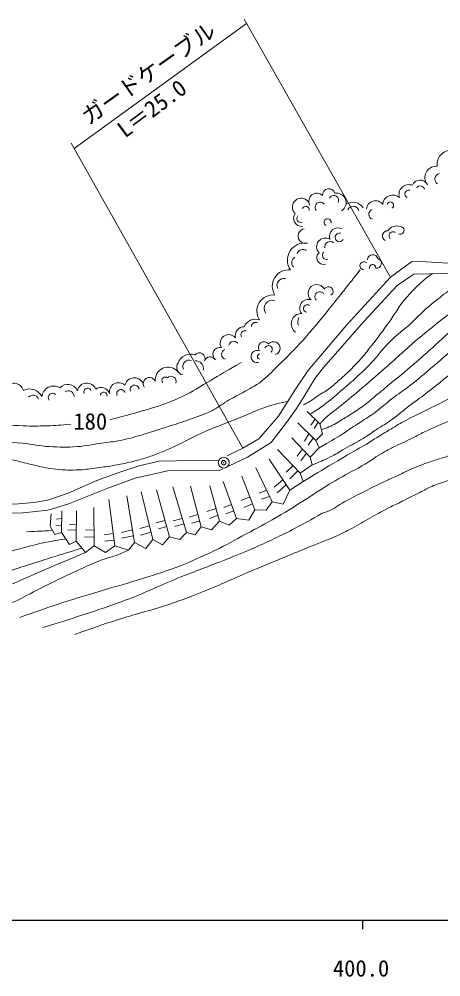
# Model space of a CAD drawing. Units: millimetres, scale not verified. Extents: x 40000 to 680000, y 20000 to 380000.
# Drawn here: x 429996 to 476673, y 198715 to 304882 of the extents above; entities that cross this region are included whole.
import ezdxf
from ezdxf.enums import TextEntityAlignment as Align

# ---------------------------------------------------------------- set-up
doc = ezdxf.new("R2010")
doc.units = ezdxf.units.MM
doc.header["$LTSCALE"] = 1000
doc.header["$PDMODE"] = 32
doc.header["$PDSIZE"] = 500
for name, color, linetype, lineweight in [('M-BGD', 7, 'Continuous', 13), ('M-BGD-EXST', 7, 'Continuous', 25), ('M-BMK-SRVR', 3, 'Continuous', 13), ('M-STR-HTXT', 7, 'Continuous', 13)]:
    doc.layers.add(name, color=color, linetype=linetype, lineweight=lineweight)
doc.styles.add('ＭＳ ゴシック', font='')
doc.styles.get('ＭＳ ゴシック').set_extended_font_data('MS Gothic')

msp = doc.modelspace()

# ---------------------------------------------------------------- linework, layer by layer
at = {"layer": 'M-BGD'}
for p, q in [((462819, 258169), (460838, 260122)), ((462748, 260550), (462286, 259879)), ((462670, 259509), (463112, 260205)), ((462221, 256332), (460197, 258456)), ((461576, 258105), (462076, 258901)), ((461990, 257647), (462552, 258431)), ((461111, 254539), (458575, 257175)), ((460778, 256450), (461359, 257237)), ((459958, 252660), (457678, 256107)), ((461192, 255933), (461813, 256760)), ((452123, 254853), (452531, 255019)), ((457993, 251379), (456183, 255125)), ((459544, 254671), (460303, 255378)), ((459946, 253917), (460832, 254828)), ((456072, 250482), (454646, 254228)), ((458213, 252988), (459193, 253817)), ((446634, 247493), (445208, 252691)), ((448513, 247962), (447002, 253033)), ((450136, 248603), (448966, 253118)), ((452186, 249243), (451101, 253161)), ((454065, 249542), (452596, 253631)), ((458539, 252360), (459566, 253253)), ((440570, 246510), (439913, 251623)), ((442748, 246852), (441920, 252050)), ((444798, 247194), (443500, 252477)), ((454570, 251505), (455525, 251917)), ((456555, 252334), (457366, 252677)), ((456806, 251656), (457713, 251958)), ((438307, 246510), (438247, 250727)), ((450775, 250320), (451797, 250647)), ((452636, 250752), (453518, 251063)), ((454872, 250752), (455816, 251153)), ((434120, 249466), (434694, 249541)), ((434677, 247962), (434703, 250385)), ((436299, 247023), (436326, 250385)), ((447032, 249265), (448043, 249540)), ((448815, 249667), (449783, 249965)), ((451051, 249541), (452009, 249882)), ((452887, 250048), (453763, 250383)), ((434070, 248787), (434685, 248737)), ((435552, 248863), (436314, 248837)), ((443339, 248411), (444426, 248707)), ((445148, 249064), (446133, 249319)), ((445424, 248386), (446324, 248624)), ((447233, 248637), (448226, 248925)), ((449066, 249014), (449974, 249228)), ((435376, 248285), (436309, 248235)), ((437210, 247456), (438293, 247482)), ((437335, 248235), (438282, 248286)), ((439395, 247707), (440395, 247873)), ((441329, 247984), (442525, 248253)), ((441329, 247356), (442625, 247621)), ((443440, 247682), (444593, 248027)), ((439471, 247029), (440489, 247141))]:
    msp.add_line(p, q, dxfattribs=at)
for points in [[(460589, 263860), (461951, 265879), (466246, 270953), (471094, 276279), (473456, 278012), (475063, 277962), (478630, 277761), (480138, 278062)], [(480741, 277032), (478932, 276706), (473682, 276605), (471848, 275349), (468180, 271406), (463684, 266256), (462780, 265075), (461609, 263195)], [(453009, 256472), (454738, 257329), (456526, 258363), (457501, 259457), (458713, 260875), (460589, 263860)], [(461609, 263195), (460678, 261717), (459585, 260151), (457885, 257935), (455285, 256324), (453186, 255334)], [(461879, 261372), (463295, 260033), (463588, 258895), (462819, 258169), (463219, 257370), (462221, 256332), (462440, 255461), (461111, 254539), (461421, 253616), (459958, 252660), (459232, 251122), (457993, 251379), (457353, 250439), (456072, 250482), (455431, 249329), (454065, 249542), (453253, 248774), (452186, 249243), (451289, 248261), (450136, 248603), (449495, 247706), (448513, 247962), (447787, 247194), (446634, 247493), (445865, 246596), (444798, 247194), (444029, 246211), (442748, 246852), (442097, 246007), (440570, 246510), (439545, 245742), (438307, 246510), (437354, 245741), (436299, 247023), (435573, 246639), (434677, 247962), (433951, 247749), (433438, 248688), (433524, 250055)], [(403208, 257068), (412111, 254887), (416552, 253692), (421121, 252282), (423555, 251855), (427143, 251385), (429491, 251129), (431627, 251300), (433164, 251556), (435427, 252325), (438587, 253734), (441235, 254716), (443285, 255357), (445506, 255869), (447385, 255912), (452028, 255940)], [(452123, 254853), (446419, 254808), (442843, 254010), (439814, 252887), (435366, 251099), (434169, 250745), (433150, 250464), (430439, 250159), (427751, 250134), (425314, 250461), (421998, 250913), (419788, 251340), (416020, 252589), (411649, 253910), (407856, 254865), (402756, 256214)]]:
    msp.add_lwpolyline(points, dxfattribs=at)
for centre, radius, start, end in [((477810, 288812), 1542, 51.46361, 188.39941), ((476198, 287299), 1291, 86.15357, 204.78393), ((476653, 287163), 636, 102.96785, 237.30054), ((474365, 286158), 892, 23.33102, 160.14039), ((462950, 284710), 885, 45.96241, 210.07547), ((464267, 285394), 703, 14.73749, 183.84913), ((465144, 284543), 1049, 300.40647, 100.86862), ((473124, 285452), 1086, 68.26759, 198.6361), ((473140, 285495), 435, 71.91013, 243.87097), ((474407, 285897), 495, 16.0543, 144.49054), ((461223, 284055), 984, 12.43379, 226.86594), ((463313, 284033), 563, 36.40869, 220.91093), ((464831, 284815), 529, 332.11047, 157.19718), ((466925, 283248), 1347, 31.34938, 123.62886), ((469439, 283761), 991, 36.53559, 174.92842), ((471364, 284238), 1134, 49.86467, 174.27113), ((471084, 284246), 370, 299.42426, 159.37315), ((461715, 283724), 397, 351.24114, 155.36037), ((466969, 283497), 653, 15.67548, 157.31746), ((469264, 283237), 567, 108.90741, 253.75703), ((461270, 282800), 898, 143.22625, 275.39376), ((461152, 282765), 421, 135.39224, 294.87615), ((464137, 282370), 392, 347.06079, 248.23116), ((461700, 280844), 824, 100.1141, 284.56408), ((465302, 280782), 959, 62.07695, 198.7752), ((470774, 280861), 561, 86.43915, 243.9954), ((471785, 280805), 1154, 70.58727, 147.77075), ((472182, 281475), 418, 245.11252, 91.85982), ((463884, 279657), 963, 57.99462, 223.74458), ((465448, 280685), 478, 77.7033, 333.71661), ((471393, 280862), 457, 53.41417, 225.78602), ((461606, 278157), 1913, 80.93587, 214.1846), ((461417, 278642), 702, 58.78561, 161.40486), ((464422, 279615), 610, 52.14745, 186.70746), ((460865, 277879), 698, 119.13122, 222.37655), ((463672, 278437), 736, 131.13748, 287.36017), ((464026, 278712), 471, 131.17924, 287.53627), ((469137, 278188), 579, 15.04669, 178.28663), ((469545, 277807), 552, 262.68435, 74.09267), ((468163, 277536), 439, 45.73159, 267.60033), ((469117, 277313), 361, 351.48815, 200.65677), ((459821, 275289), 1805, 83.56545, 213.45022), ((459298, 275378), 769, 77.03684, 207.57468), ((462945, 274493), 962, 29.0032, 230.21818), ((464233, 274710), 512, 303.31407, 150.77674), ((458093, 272523), 1785, 82.86258, 213.30555), ((463266, 274121), 550, 31.32869, 225.57873), ((458019, 272812), 904, 70.88957, 215.70472), ((462003, 272859), 952, 69.97599, 220.03997), ((461906, 272808), 423, 54.23214, 255.73407), ((461245, 271114), 1132, 88.54774, 235.00211), ((461821, 271316), 974, 150.58004, 202.68703), ((454906, 269794), 995, 90.71064, 193.70147), ((456158, 270235), 1381, 71.2844, 156.32749), ((456162, 270833), 440, 68.21646, 182.40597), ((453200, 268961), 950, 38.99083, 210.49553), ((454971, 269907), 432, 69.8708, 214.99202), ((453762, 268613), 564, 40.71818, 168.04461), ((457105, 268490), 636, 37.95529, 217.59607), ((457598, 268267), 425, 316.77021, 157.75934), ((458149, 268400), 725, 284.84652, 138.50441), ((448949, 266348), 1411, 69.82339, 162.67709), ((449923, 267240), 652, 335.41529, 138.44335), ((452214, 267724), 773, 77.46991, 231.11018), ((452965, 267749), 567, 111.33994, 256.64188), ((456336, 267481), 675, 66.83138, 281.96994), ((456681, 267474), 306, 100.15772, 259.84228), ((448273, 266261), 841, 142.89569, 258.45316), ((448773, 266417), 656, 61.72825, 209.88561), ((449532, 266145), 853, 347.79705, 94.77237), ((451155, 266786), 665, 30.35494, 164.00319), ((446476, 264888), 1423, 39.30681, 187.2286), ((429398, 263428), 1100, 15.20714, 152.11248), ((435367, 263236), 1164, 22.99519, 137.83892), ((437483, 263459), 1071, 22.4104, 167.46803), ((441004, 263575), 1008, 46.49494, 191.32343), ((442745, 264051), 1077, 26.58944, 166.24813), ((444415, 264462), 695, 20.73543, 213.32629), ((446169, 264847), 365, 46.32913, 220.87651), ((446827, 264749), 544, 336.58829, 138.2636), ((431154, 262429), 1462, 23.52484, 118.33678), ((433814, 262886), 1325, 58.60857, 174.52153), ((433698, 262934), 484, 47.21916, 214.30805), ((435450, 263046), 637, 1.50744, 125.36246), ((437564, 263564), 411, 21.82269, 205.0347), ((439053, 263021), 1026, 20.3248, 124.43659), ((439353, 263171), 368, 349.01962, 175.27375), ((441253, 263363), 460, 14.38071, 207.46829), ((442770, 263827), 486, 3.17983, 204.16278), ((431518, 262589), 624, 16.07578, 140.28124)]:
    msp.add_arc(centre, radius, start, end, dxfattribs=at)
for points, knots in [([(476282, 271186), (477803, 272363), (478195, 272664), (479405, 273632), (480462, 274477), (481021, 274992), (482093, 275817), (482777, 276344), (483172, 276625), (483877, 277123), (484556, 277605), (484945, 277863), (485635, 278329), (486532, 278936), (486821, 279124), (487946, 279862)], [0, 0, 0, 0, 1, 1, 1, 2, 2, 2, 3, 3, 3, 4, 4, 4, 5, 5, 5, 5]), ([(418087, 259058), (420406, 258832), (421004, 258779), (422870, 258562), (424222, 258405), (424973, 258255), (426329, 258135), (427894, 257997), (428779, 258026), (430343, 257879), (431515, 257769), (432157, 257559), (433333, 257495), (434548, 257427), (435235, 257412), (436450, 257495), (437493, 257565), (438063, 257730), (439098, 257879), (439915, 257997), (440381, 258016), (441190, 258178), (442103, 258360), (442602, 258519), (443496, 258776), (444673, 259114), (445322, 259337), (446486, 259715), (447389, 260009), (447900, 260158), (448792, 260484), (449784, 260847), (450368, 260990), (451311, 261466), (452014, 261821), (452341, 262136), (453019, 262534), (453676, 262919), (454069, 263091), (454728, 263473), (455556, 263955), (456071, 264156), (456820, 264754), (457549, 265336), (457909, 265721), (458571, 266377), (459996, 267789), (460802, 268577), (462116, 270092), (463133, 271266), (463659, 271960), (464635, 273167), (465867, 274690), (466250, 275183), (467753, 277096)], [0, 0, 0, 0, 1, 1, 1, 2, 2, 2, 3, 3, 3, 4, 4, 4, 5, 5, 5, 6, 6, 6, 7, 7, 7, 8, 8, 8, 9, 9, 9, 10, 10, 10, 11, 11, 11, 12, 12, 12, 13, 13, 13, 14, 14, 14, 15, 15, 15, 16, 16, 16, 17, 17, 17, 18, 18, 18, 18]), ([(471132, 271538), (472164, 273122), (472479, 273699), (473620, 274843), (474382, 275606), (474701, 275888), (475711, 276644)], [0, 0, 0, 0, 1, 1, 1, 2, 2, 2, 2]), ([(473142, 270935), (474304, 272093), (474626, 272438), (475662, 273305), (476370, 273897), (476796, 274192), (477521, 274762), (478367, 275427), (478631, 275637), (479681, 276470)], [0, 0, 0, 0, 1, 1, 1, 2, 2, 2, 3, 3, 3, 3]), ([(461486, 262143), (461641, 262206), (461686, 262232), (461812, 262294), (462320, 262544), (462545, 262787), (463018, 263098), (463576, 263463), (463921, 263621), (464450, 264027), (464936, 264400), (465178, 264646), (465631, 265057), (466170, 265547), (466477, 265818), (466987, 266338), (467498, 266859), (467776, 267160), (468243, 267720), (468651, 268208), (468859, 268498), (469248, 269001), (470003, 269978), (470232, 270304), (471132, 271538)], [0, 0, 0, 0, 1, 1, 1, 2, 2, 2, 3, 3, 3, 4, 4, 4, 5, 5, 5, 6, 6, 6, 7, 7, 7, 8, 8, 8, 8]), ([(462265, 261113), (462993, 261580), (463199, 261719), (463772, 262143), (464489, 262674), (464852, 263020), (465530, 263600), (466164, 264143), (466528, 264437), (467138, 265007), (468000, 265812), (468516, 266234), (469298, 267117), (469719, 267592), (469909, 267897), (470328, 268373), (471311, 269489), (471776, 269803), (473142, 270935)], [0, 0, 0, 0, 1, 1, 1, 2, 2, 2, 3, 3, 3, 4, 4, 4, 5, 5, 5, 6, 6, 6, 6]), ([(463295, 260033), (463418, 260179), (463461, 260218), (463571, 260334), (464299, 261104), (464842, 261390), (465656, 262068), (466550, 262812), (467056, 263223), (467942, 263977), (468922, 264811), (469463, 265287), (470429, 266137), (471477, 267061), (472037, 267608), (473091, 268524), (474317, 269588), (474729, 269920), (476282, 271186)], [0, 0, 0, 0, 1, 1, 1, 2, 2, 2, 3, 3, 3, 4, 4, 4, 5, 5, 5, 6, 6, 6, 6]), ([(462440, 255461), (463358, 255843), (463619, 255950), (464350, 256315), (465041, 256661), (465409, 256892), (466083, 257270), (466861, 257706), (467309, 257931), (468067, 258400), (468658, 258765), (468969, 258999), (469550, 259380), (470196, 259804), (470578, 260011), (471207, 260460), (472049, 261061), (472473, 261462), (473292, 262093), (474087, 262705), (474562, 263008), (475352, 263625), (477756, 265502), (478999, 266684), (481431, 268524), (482483, 269319), (482826, 269583), (484144, 270533)], [0, 0, 0, 0, 1, 1, 1, 2, 2, 2, 3, 3, 3, 4, 4, 4, 5, 5, 5, 6, 6, 6, 7, 7, 7, 8, 8, 8, 9, 9, 9, 9]), ([(463219, 257370), (464485, 258099), (464829, 258290), (465832, 258928), (466596, 259414), (467010, 259709), (467766, 260209), (468404, 260631), (468783, 260835), (469399, 261289), (470151, 261844), (470516, 262228), (471258, 262796), (472021, 263381), (472481, 263666), (473242, 264253), (474269, 265045), (474817, 265523), (475804, 266363), (477401, 267723), (477897, 268214), (479773, 269981)], [0, 0, 0, 0, 1, 1, 1, 2, 2, 2, 3, 3, 3, 4, 4, 4, 5, 5, 5, 6, 6, 6, 7, 7, 7, 7]), ([(463546, 259405), (463688, 259446), (463730, 259464), (463847, 259506), (464509, 259740), (464848, 259957), (465455, 260309), (465985, 260617), (466274, 260802), (466786, 261138), (467371, 261522), (467713, 261718), (468268, 262143), (468561, 262368), (468713, 262510), (468997, 262746), (469576, 263226), (469901, 263496), (470479, 263977), (471844, 265113), (472628, 265728), (473971, 266891), (475472, 268192), (475947, 268639), (477739, 270307)], [0, 0, 0, 0, 1, 1, 1, 2, 2, 2, 3, 3, 3, 4, 4, 4, 5, 5, 5, 6, 6, 6, 7, 7, 7, 8, 8, 8, 8]), ([(440080, 260484), (441525, 260858), (441907, 260958), (443069, 261295), (444311, 261655), (445022, 261816), (446229, 262278), (447289, 262683), (447870, 262951), (448877, 263473), (449926, 264017), (450463, 264412), (451482, 265011), (452681, 265715), (453059, 265934), (454557, 266804)], [0, 0, 0, 0, 1, 1, 1, 2, 2, 2, 3, 3, 3, 4, 4, 4, 5, 5, 5, 5]), ([(461421, 253616), (463283, 254746), (463756, 255037), (465264, 255927), (466370, 256580), (467000, 256929), (468103, 257585), (469035, 258139), (469538, 258480), (470464, 259042), (470728, 259202), (470877, 259289), (471143, 259444), (471788, 259821), (472140, 260050), (472801, 260399), (474256, 261166), (475102, 261537), (476569, 262283), (478353, 263189), (478915, 263488), (481115, 264644)], [0, 0, 0, 0, 1, 1, 1, 2, 2, 2, 3, 3, 3, 4, 4, 4, 5, 5, 5, 6, 6, 6, 7, 7, 7, 7]), ([(462390, 252082), (463621, 252887), (463958, 253104), (464988, 253717), (466117, 254388), (466794, 254687), (467927, 255350), (468947, 255946), (469463, 256373), (470490, 256957), (470928, 257207), (471193, 257311), (471645, 257535), (472447, 257933), (472905, 258138), (473705, 258540), (474226, 258802), (474510, 258967), (475036, 259218), (477052, 260181), (478267, 260529), (480312, 261429), (481276, 261853), (481804, 262120), (482773, 262534), (484518, 263278), (485131, 263469), (487320, 264242)], [0, 0, 0, 0, 1, 1, 1, 2, 2, 2, 3, 3, 3, 4, 4, 4, 5, 5, 5, 6, 6, 6, 7, 7, 7, 8, 8, 8, 9, 9, 9, 9]), ([(412365, 263132), (414482, 262586), (415017, 262447), (416721, 262021), (418004, 261701), (418719, 261505), (420009, 261210), (421406, 260891), (422180, 260662), (423596, 260441), (424856, 260245), (425572, 260217), (426842, 260100), (428242, 259970), (429024, 259857), (430429, 259801), (431462, 259759), (432043, 259767), (433076, 259801), (434112, 259834), (434461, 259864), (435724, 259971)], [0, 0, 0, 0, 1, 1, 1, 2, 2, 2, 3, 3, 3, 4, 4, 4, 5, 5, 5, 6, 6, 6, 7, 7, 7, 7]), ([(421703, 257259), (422746, 257194), (423027, 257180), (423872, 257090), (424571, 257016), (424966, 256993), (425656, 256864), (426381, 256729), (426771, 256580), (427490, 256412), (428370, 256206), (428870, 256115), (429751, 255910), (430566, 255719), (431012, 255570), (431830, 255395), (432698, 255209), (433183, 255080), (434066, 254993), (435082, 254892), (435659, 254870), (436679, 254917), (437448, 254953), (437874, 255046), (438638, 255143), (439395, 255240), (439820, 255289), (440572, 255420), (441234, 255535), (441602, 255617), (442255, 255771), (442818, 255904), (443135, 255977), (443687, 256148), (444342, 256351), (444705, 256479), (445345, 256726), (445879, 256932), (446181, 257041), (446702, 257279), (448075, 257906), (448795, 258360), (450168, 258987), (451093, 259409), (451637, 259586), (452580, 259966), (453382, 260291), (453832, 260473), (454636, 260792), (455938, 261310), (456625, 261729), (457977, 262098), (458657, 262284), (458908, 262353), (459736, 262503)], [0, 0, 0, 0, 1, 1, 1, 2, 2, 2, 3, 3, 3, 4, 4, 4, 5, 5, 5, 6, 6, 6, 7, 7, 7, 8, 8, 8, 9, 9, 9, 10, 10, 10, 11, 11, 11, 12, 12, 12, 13, 13, 13, 14, 14, 14, 15, 15, 15, 16, 16, 16, 17, 17, 17, 18, 18, 18, 18]), ([(463543, 250118), (463758, 250162), (463829, 250192), (464008, 250250), (464878, 250531), (465238, 250974), (466043, 251406), (466890, 251859), (467370, 252104), (468229, 252536), (469059, 252955), (469525, 253190), (470364, 253591), (470831, 253815), (471099, 253927), (471570, 254144), (472316, 254487), (472725, 254699), (473479, 255023), (474187, 255327), (474588, 255489), (475313, 255752), (475855, 255948), (476170, 256025), (476719, 256204), (477495, 256456), (477926, 256609), (478704, 256857), (479830, 257216), (480466, 257402), (481593, 257761), (483499, 258369), (484544, 258785), (486466, 259344), (487693, 259700), (488414, 259771), (489656, 260072), (491942, 260627), (492682, 260867), (495459, 261680)], [0, 0, 0, 0, 1, 1, 1, 2, 2, 2, 3, 3, 3, 4, 4, 4, 5, 5, 5, 6, 6, 6, 7, 7, 7, 8, 8, 8, 9, 9, 9, 10, 10, 10, 11, 11, 11, 12, 12, 12, 13, 13, 13, 13]), ([(465080, 247555), (466044, 248025), (466305, 248152), (467073, 248567), (467870, 248997), (468292, 249282), (469083, 249723), (469804, 250124), (470207, 250351), (470942, 250727), (471504, 251016), (471833, 251150), (472399, 251431), (473157, 251808), (473576, 252030), (474333, 252411), (474862, 252677), (475145, 252856), (475689, 253089), (476226, 253318), (476547, 253394), (477096, 253591), (477882, 253874), (478316, 254049), (479106, 254320), (479837, 254570), (480255, 254683), (480990, 254923), (481698, 255154), (482088, 255302), (482798, 255525), (483462, 255734), (483838, 255838), (484507, 256028), (485329, 256261), (485786, 256407), (486617, 256606), (487583, 256837), (488134, 256917), (489104, 257133), (490235, 257385), (490857, 257580), (491993, 257811), (493192, 258056), (493600, 258116), (495082, 258339)], [0, 0, 0, 0, 1, 1, 1, 2, 2, 2, 3, 3, 3, 4, 4, 4, 5, 5, 5, 6, 6, 6, 7, 7, 7, 8, 8, 8, 9, 9, 9, 10, 10, 10, 11, 11, 11, 12, 12, 12, 13, 13, 13, 14, 14, 14, 15, 15, 15, 15]), ([(430063, 238545), (432052, 239267), (432578, 239456), (434205, 239997), (435962, 240580), (436960, 240867), (438732, 241406), (440413, 241918), (441368, 242161), (443045, 242687), (444771, 243229), (445753, 243494), (447443, 244139), (449111, 244775), (450019, 245203), (451628, 245975), (453021, 246644), (453770, 247080), (455130, 247811), (456439, 248515), (457176, 248903), (458461, 249648), (460023, 250553), (460524, 250883), (462390, 252082)], [0, 0, 0, 0, 1, 1, 1, 2, 2, 2, 3, 3, 3, 4, 4, 4, 5, 5, 5, 6, 6, 6, 7, 7, 7, 8, 8, 8, 8]), ([(432625, 237434), (434715, 238077), (435260, 238248), (436938, 238801), (438967, 239470), (440110, 239829), (442105, 240594), (444255, 241419), (445395, 242037), (447529, 242900), (449619, 243747), (450817, 244151), (452909, 244993), (454165, 245498), (454880, 245756), (456112, 246317), (457864, 247114), (458852, 247552), (460554, 248452), (461735, 249077), (462128, 249293), (463543, 250118)], [0, 0, 0, 0, 1, 1, 1, 2, 2, 2, 3, 3, 3, 4, 4, 4, 5, 5, 5, 6, 6, 6, 7, 7, 7, 7]), ([(436169, 236666), (438417, 237478), (439014, 237711), (440867, 238288), (441930, 238620), (442532, 238785), (443600, 239100), (444567, 239385), (445120, 239509), (446077, 239826), (447715, 240367), (448614, 240728), (450219, 241363), (452158, 242130), (453210, 242643), (455130, 243456), (456796, 244161), (457729, 244556), (459401, 245249), (461612, 246166), (462318, 246446), (465080, 247555)], [0, 0, 0, 0, 1, 1, 1, 2, 2, 2, 3, 3, 3, 4, 4, 4, 5, 5, 5, 6, 6, 6, 7, 7, 7, 7]), ([(423151, 244878), (424066, 244969), (424317, 245002), (425061, 245107), (426187, 245267), (426814, 245394), (427925, 245635), (430174, 246122), (431385, 246623), (433653, 247016), (434201, 247111), (434387, 247151), (435059, 247242)], [0, 0, 0, 0, 1, 1, 1, 2, 2, 2, 3, 3, 3, 4, 4, 4, 4]), ([(423322, 242273), (424548, 242501), (424893, 242576), (425889, 242820), (427252, 243154), (427991, 243431), (429330, 243850), (430314, 244157), (430861, 244341), (431842, 244654), (433841, 245290), (434472, 245483), (436967, 246261)], [0, 0, 0, 0, 1, 1, 1, 2, 2, 2, 3, 3, 3, 4, 4, 4, 4]), ([(429245, 242275), (431093, 243099), (431570, 243310), (433069, 243953), (434736, 244668), (435272, 244887), (437354, 245741)], [0, 0, 0, 0, 1, 1, 1, 2, 2, 2, 2]), ([(430205, 240664), (431785, 241498), (432201, 241717), (433497, 242357), (434803, 243002), (435538, 243356), (436866, 243953), (437749, 244349), (438234, 244595), (439142, 244928), (439850, 245188), (440272, 245260), (440974, 245534), (441418, 245707), (441569, 245769), (442097, 246007)], [0, 0, 0, 0, 1, 1, 1, 2, 2, 2, 3, 3, 3, 4, 4, 4, 5, 5, 5, 5]), ([(412046, 239377), (413411, 238879), (413755, 238753), (414852, 238359), (415498, 238127), (415858, 237990), (416507, 237768), (416955, 237615), (417205, 237526), (417660, 237398), (418087, 237278), (418330, 237219), (418768, 237147), (419112, 237090), (419306, 237056), (419655, 237044), (420249, 237022), (420585, 237017), (421177, 237073), (421589, 237112), (421820, 237151), (422226, 237236), (422588, 237311), (422786, 237372), (423142, 237472), (423753, 237645), (424102, 237728), (424693, 237960), (425869, 238420), (426456, 238838), (427590, 239393), (428610, 239893), (428932, 240049), (430205, 240664)], [0, 0, 0, 0, 1, 1, 1, 2, 2, 2, 3, 3, 3, 4, 4, 4, 5, 5, 5, 6, 6, 6, 7, 7, 7, 8, 8, 8, 9, 9, 9, 10, 10, 10, 11, 11, 11, 11])]:
    msp.add_open_spline(points, degree=3, knots=knots, dxfattribs=at)
msp.add_open_spline([(430804, 248055), (432261, 248118), (432261, 248118), (433718, 248181)], degree=3, dxfattribs=at)
at = {"layer": 'M-BGD-EXST'}
for p, q in [((40000, 205000), (579000, 205000)), ((468000, 205000), (468000, 204000))]:
    msp.add_line(p, q, dxfattribs=at)
at = {"layer": 'M-BMK-SRVR'}
msp.add_circle((452635, 255715), 600, dxfattribs=at)
msp.add_point((452635, 255715), dxfattribs=at)
at = {"layer": 'M-STR-HTXT'}
for p, q in [((471020, 276374), (454888, 304882)), ((455161, 304400), (436080, 290548)), ((435749, 291137), (454738, 257329))]:
    msp.add_line(p, q, dxfattribs=at)

# ---------------------------------------------------------------- texts
at = {"layer": 'M-BGD', "style": 'ＭＳ ゴシック'}
msp.add_text('180', height=1833, dxfattribs=at).set_placement((437866, 258827), align=Align.BOTTOM_CENTER)
at = {"layer": 'M-BGD-EXST', "style": 'ＭＳ ゴシック'}
msp.add_text('400.0', height=1833, dxfattribs=at).set_placement((467844, 198195), align=Align.BOTTOM_CENTER)
at = {"layer": 'M-STR-HTXT', "style": 'ＭＳ ゴシック'}
for s, rotation, p in [('ガードケーブル', 35.339, (445153, 297711)), ('L＝25.0', 36.618, (445551, 293802))]:
    msp.add_text(s, height=1833, rotation=rotation, dxfattribs=at).set_placement(p, align=Align.BOTTOM_CENTER)

doc.saveas('drawing.dxf')
